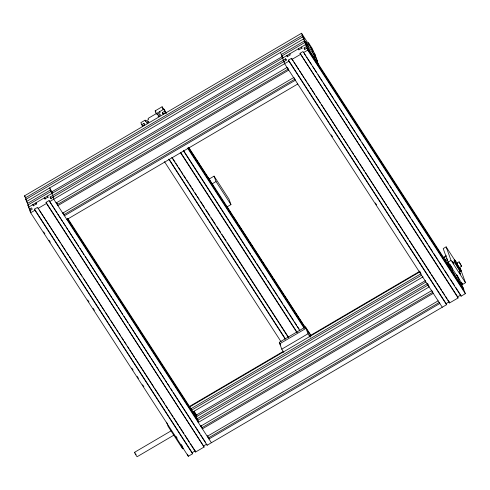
<?xml version="1.0" encoding="UTF-8"?>
<svg xmlns="http://www.w3.org/2000/svg" width="490" height="490" viewBox="0 0 490 490"><rect width="100%" height="100%" fill="white"/><g stroke="black" fill="none" stroke-linecap="round" stroke-linejoin="round"><path stroke-width="0.73" d="M171.463 430.643L134.523 452.325L135.516 454.5L137.084 456.747L174.024 435.065M459.063 261.85L461.617 266.272L459.063 261.85L456.423 263.4M156.2 113.674L155.171 110.856L162.098 106.789L166.245 113.202M145.947 121.459L145.114 120.179L140.844 122.684L142.431 126.053M166.422 112.982L163.929 109.135L148.115 118.415L148.525 119.542L145.524 121.306L145.114 120.179M141.604 124.766L143.913 123.413L144.74 124.693M165.222 112.682L162.913 114.041L162.38 112.571L164.689 111.218L163.929 109.135M142.137 126.236L144.446 124.877L143.913 123.413M26.246 199.467L24.5 195.859L301.546 33.253L314.684 53.545L315.444 55.633L314.133 53.6L315.977 57.097L317.496 61.268L316.185 59.235L316.718 60.705L318.788 64.815M25.26 197.942L302.305 35.341L301.546 33.253M28.298 205.102L25.792 199.406L302.838 36.805L304.155 38.833L302.305 35.341M27.311 203.577L50.397 190.028L49.637 187.946L52.479 192.821M282.583 56.552L281.272 54.525L304.357 40.976L302.838 36.805M30.607 211.141L29.363 209.212L27.844 205.041L50.929 191.492L52.246 193.519L50.397 190.028M284.568 62.089L283.324 60.16L281.805 55.989L304.89 42.44L306.207 44.468L304.357 40.976M51.407 192.086L282.283 56.583M29.363 209.212L31.672 207.858L32.205 209.322L29.896 210.675L30.656 212.764L188.307 456.288L192.576 453.783L192.166 452.656L34.514 209.132L37.516 207.368L195.577 452.019L204.122 447.002L46.06 202.352L49.061 200.594L56.963 212.801M285.633 58.806L286.166 60.27L50.672 198.481L50.139 197.017L285.633 58.806L286.46 60.086M49.061 200.594L207.123 445.245L446.537 304.725L288.886 61.201L288.475 60.074L291.477 58.316L449.538 302.967L458.083 297.951L300.021 53.3L303.022 51.536L461.084 296.187L465.353 293.682L464.6 291.599L306.942 48.075L304.633 49.429L304.1 47.965L306.409 46.611L304.89 42.44M30.656 212.764L34.925 210.259L34.514 209.132M37.926 208.495L46.47 203.479L46.06 202.352M49.472 201.721L288.886 61.201M291.887 59.443L300.431 54.427M303.433 52.663L307.702 50.158L306.942 48.075M56.172 202.964L287.042 67.461M288.751 70.101L57.881 205.604L57.471 204.477L288.341 68.974L287.661 67.92M62.738 213.113L293.614 77.61M64.037 214.626L294.913 79.123L295.323 80.25L64.447 215.753L63.014 213.04M66.879 219.508L297.755 84.004M208.832 179.211L214.069 176.137L228.995 199.191L230.962 204.6L226.576 207.178M211.649 184.124L216.035 181.545L214.069 176.137M283.845 352.377L281.762 349.168L279.276 342.326L305.503 326.928L311.187 335.711M455.21 260.907L446.127 246.874L443.193 248.595L448.877 264.202L450.72 267.699L449.41 265.672L450.169 267.754M281.762 349.168L307.99 333.77L305.503 326.928M189.091 406.688L283.422 351.324M309.147 336.226L419.967 271.184M443.058 257.63L446.353 255.694M189.465 407.086L419.679 271.968M443.426 258.034L446.065 256.484M190.886 408.783L421.1 273.671M444.846 259.731L446.825 258.567L447.48 259.584M191.418 410.252L421.633 275.135M445.379 261.195L447.358 260.037M192.833 411.949L423.048 276.832M446.794 262.891L451.051 260.398L446.127 246.874M193.593 414.032L194.916 413.26L194.156 411.171L196.998 416.053M447.554 264.98L448.877 264.202M195.927 415.318L425.479 280.586M196.208 416.806L425.761 282.081M427.837 283.392L196.962 418.895L195.449 414.724L196.76 416.751L194.916 413.26M458.983 267.822L461.617 266.272M200.686 426.196L431.561 290.693M433.27 293.332L202.395 428.836L201.984 427.709L432.86 292.205L431.494 290.092M166.582 422.172L168.137 426.447L182.586 448.767L183.762 448.08M448.117 262.119L462.566 284.445L465.5 282.724L460.576 269.2L459.338 267.283M207.258 436.345L438.127 300.842M208.556 437.858L439.426 302.355L439.836 303.482L208.967 438.985L207.19 435.745M192.166 452.656L195.167 450.892L190.592 443.824M203.711 445.876L206.713 444.118L207.123 445.245M446.537 304.725L446.127 303.598L449.134 301.84L447.885 299.911M458.083 297.951L457.672 296.824L460.674 295.06L455.682 287.354M134.523 452.325L135.105 452.999M456.907 263.614L456.588 263.302L459.118 267.442M457.17 263.975L457.476 264.435M451.051 260.398L465.5 282.724M451.504 266.86L450.139 264.747L452.662 269.641L451.847 267.387M306.03 42.642L303.598 38.888L26.552 201.494L27.36 202.744M307.738 45.282L312.602 52.791M314.304 55.425L316.736 59.18M463.307 288.046L305.65 44.523L28.604 207.129L30.68 210.339M306.409 46.611L464.067 290.135L460.698 282.467L462.015 284.5L461.255 282.411M307.702 50.158L465.353 293.682M304.1 47.965L304.933 49.251M302.214 48.314L301.381 47.028L301.791 48.155L298.79 49.919L298.379 48.792M304.266 53.465L305.932 56.038M306.764 57.324L311.34 64.392M312.589 66.315L316.748 72.741M317.998 74.67L322.157 81.095M323.406 83.024L333.8 99.084M334.633 100.37L339.209 107.439M340.042 108.725L344.617 115.793M345.45 117.079L347.533 120.289M348.359 121.575L350.025 124.148M350.858 125.434L355.434 132.496M356.267 133.782L360.842 140.851M362.092 142.78L366.251 149.205M367.494 151.134L383.303 175.549M384.136 176.835L388.711 183.903M389.544 185.189L391.62 188.399M392.453 189.685L394.119 192.258M394.952 193.538L399.528 200.606M400.361 201.892L404.936 208.961M406.179 210.89L410.344 217.315M411.588 219.244L427.396 243.659M428.229 244.945L432.805 252.013M433.638 253.299L438.213 260.368M439.046 261.648L443.622 268.716M444.454 270.002L449.03 277.071M450.273 279L454.432 285.425M300.021 53.3L457.672 296.824M291.477 58.316L293.143 60.883M293.976 62.169L298.551 69.237M299.378 70.523L303.953 77.592M304.786 78.878L306.869 82.087M307.702 83.374L309.362 85.94M310.195 87.226L314.77 94.294M316.019 96.224L320.178 102.649M321.428 104.578L337.236 128.993M338.063 130.279L342.639 137.347M343.472 138.633L348.047 145.702M348.88 146.982L350.963 150.197M351.796 151.484L353.455 154.05M354.288 155.336L358.864 162.404M359.697 163.691L364.272 170.759M365.522 172.688L386.733 205.457M387.566 206.743L392.141 213.811M392.974 215.092L395.056 218.307M395.883 219.594L397.549 222.16M398.382 223.446L402.958 230.514M403.791 231.801L408.366 238.869M409.615 240.798L430.826 273.567M431.659 274.853L436.235 281.921M437.068 283.202L441.643 290.27M442.476 291.556L444.553 294.772M445.386 296.052L447.052 298.624M287.667 56.852L286.834 55.566L287.244 56.693L290.245 54.935L289.835 53.808M288.475 60.074L446.127 303.598M281.805 55.989L283.116 58.016M331.277 134.873L332.526 136.802M375.371 202.982L376.62 204.912M419.465 271.093L420.714 273.022M293.89 77.536L294.57 78.596M442.268 307.236L284.617 63.706L283.857 61.624M216.035 181.545L230.962 204.6M310.893 335.889L306.023 328.361L279.796 343.753L280.605 345.009M188.828 147.588L305.834 328.325M307.91 331.528L309.153 333.451M189.483 149.089L194.046 156.138M195.29 158.062L199.442 164.475M200.686 166.398L204.832 172.805M206.082 174.728L210.228 181.135M227.654 208.054L231.807 214.467M233.05 216.384L237.613 223.434M238.44 224.72L243.009 231.77M243.836 233.05L248.399 240.1M249.232 241.38L250.892 243.947M251.719 245.227L253.796 248.43M254.622 249.716L256.282 252.277M257.115 253.563L259.192 256.766M260.019 258.046L261.678 260.613M262.505 261.893L264.582 265.096M265.415 266.376L267.075 268.943M267.901 270.223L269.978 273.426M270.805 274.712L272.464 277.273M273.298 278.553L275.368 281.762M276.201 283.042L277.861 285.603M278.688 286.889L280.764 290.092M281.597 291.372L283.257 293.939M284.084 295.219L286.16 298.422M286.987 299.709L291.55 306.758M292.383 308.039L296.946 315.088M297.779 316.369L302.342 323.418M303.169 324.699L304.829 327.265M164.689 111.218L165.932 113.141M188.344 147.753L304.933 327.847M188.044 147.931L304.639 328.031M307.99 333.77L310.072 336.985M187.56 148.096L304.149 328.196M162.38 112.571L163.213 113.858M183.707 150.761L245.116 245.613M245.943 246.893L250.506 253.943M251.339 255.229L255.903 262.279M256.729 263.559L261.299 270.609M262.125 271.889L266.689 278.939M267.522 280.225L272.085 287.275M272.912 288.555L277.481 295.605M278.308 296.885L282.871 303.935M283.704 305.221L288.267 312.271M289.094 313.551L293.663 320.601M294.49 321.881L296.566 325.084M297.393 326.371L299.053 328.931M183.285 150.602L299.88 330.701M155.171 110.856L156.004 112.137M157.486 114.685L156.659 113.404L157.07 114.531L160.071 112.767L159.66 111.64M180.706 152.519L297.295 332.618M180.283 152.365L296.879 332.459M172.995 158.815L175.065 162.018M175.898 163.299L177.558 165.865M178.385 167.145L180.461 170.349M181.294 171.635L182.954 174.195M183.781 175.481L185.857 178.685M186.684 179.965L188.344 182.531M189.177 183.811L191.247 187.015M192.08 188.295L193.74 190.861M194.983 192.784L196.643 195.345M197.47 196.631L199.13 199.191M200.379 201.114L204.526 207.527M205.769 209.444L209.922 215.857M211.166 217.781L215.312 224.187M216.562 226.111L220.708 232.517M221.952 234.441L226.104 240.853M227.348 242.777L288.341 336.991M171.745 157.376L288.334 337.475M169.16 159.293L285.339 338.749M168.744 159.14L285.333 339.239M164.469 161.645L281.064 341.744M279.276 342.326L280.084 343.576M67.914 218.638L196.864 417.823M53.434 197.182L50.929 191.492M67.424 218.797L198.279 420.922M56.724 202.909L57.557 204.195M63.382 213.193L64.631 215.116M67.124 218.975L198.156 421.376M201.065 425.871L202.315 427.801M207.723 436.155L208.973 438.085M56.105 202.37L57.471 204.477M200.618 425.596L201.984 427.709M211.392 442.74L53.741 199.216L52.981 197.127M50.139 197.017L51.389 198.946M48.253 197.372L47.42 196.086L47.83 197.213L44.829 198.971L44.419 197.844L45.252 199.13M57.796 214.087L62.371 221.155M63.204 222.442L65.28 225.651M66.113 226.937L67.779 229.51M68.612 230.79L73.188 237.858M74.015 239.145L78.596 246.213M79.839 248.142L83.998 254.567M85.248 256.497L101.056 280.911M101.889 282.197L106.465 289.265M107.298 290.552L111.873 297.614M112.7 298.9L117.282 305.968M118.108 307.255L122.684 314.323M123.933 316.252L128.092 322.677M129.342 324.607L150.559 357.375M151.386 358.656L155.967 365.724M156.794 367.01L158.876 370.226M159.709 371.512L161.369 374.078M162.202 375.365L164.285 378.58M165.118 379.86L166.778 382.433M167.611 383.719L169.693 386.929M170.526 388.215L172.186 390.787M173.436 392.711L194.653 425.485M195.479 426.766L200.055 433.834M200.888 435.12L205.463 442.188M46.47 203.479L204.122 447.002M36.707 204.146L35.874 202.86L36.285 203.987L33.283 205.751L32.873 204.624L33.706 205.904M39.182 209.941L60.392 242.709M61.226 243.996L65.801 251.064M66.634 252.344L68.71 255.56M69.543 256.846L71.209 259.412M72.042 260.698L74.119 263.914M74.952 265.194L76.618 267.767M77.451 269.053L82.026 276.121M83.269 278.05L104.486 310.819M105.319 312.106L109.895 319.168M110.728 320.454L115.303 327.522M116.136 328.808L118.213 332.024M119.046 333.304L120.712 335.877M121.545 337.163L123.621 340.372M124.454 341.659L126.12 344.231M127.363 346.154L129.029 348.727M129.862 350.013L134.438 357.081M135.271 358.368L153.989 387.278M154.822 388.564L159.397 395.632M160.23 396.918L162.306 400.134M163.139 401.414L164.805 403.987M165.632 405.273L167.715 408.482M168.548 409.769L170.214 412.341M171.041 413.627L173.123 416.837M173.956 418.123L178.532 425.191M179.364 426.478L183.94 433.546M185.183 435.469L189.348 441.894M34.925 210.259L192.576 453.783M24.5 195.859L25.309 197.109M25.792 199.406L26.779 200.931M27.844 205.041L28.83 206.566M29.896 210.675L30.723 211.962M43.622 231.88L44.872 233.81M49.031 240.235L50.274 242.164M87.716 299.99L88.96 301.92M93.124 308.345L94.368 310.274M131.81 368.1L133.053 370.03M137.218 376.455L138.462 378.384M142.621 384.809L143.87 386.733M175.904 436.21L177.147 438.14M181.306 444.565L182.556 446.494M135.748 453.997L136.091 454.573M458.156 265.549L458.977 267.099M462.052 283.018L462.566 284.445M460.876 284.292L458.756 280.531L459.167 281.658M454.304 274.149L452.19 270.382L452.601 271.509M460.674 295.06L461.084 296.187M449.134 301.84L449.538 302.967M313.373 51.517L312.351 48.7L308.406 42.612L309.429 45.429M312.259 49.79L312.669 50.917L310.55 47.156M316.356 61.06L314.243 57.299L314.647 58.426M309.79 50.917L307.671 47.15L308.081 48.277M280.513 52.436L281.272 54.525M309.827 335.822L310.268 337.028M162.098 106.789L163.121 109.607M195.167 450.892L195.577 452.019M187.548 454.205L188.307 456.288M182.066 447.346L182.586 448.767M459.779 267.736A6.511 0.582 59.6 0 1 460.012 269.923A6.511 0.582 59.6 0 1 454.849 261.005A6.511 0.582 59.6 0 1 457.293 263.43M460.465 270.786A5.972 0.539 59.6 0 1 457.133 266.37A5.972 0.539 59.6 0 1 454.426 260.625M460.692 271.007A6.511 0.582 59.6 0 1 456.686 265.703A6.511 0.582 59.6 0 1 454.677 260.619M452.638 261.495L453.979 263.816L452.638 261.495M459.204 271.638L460.545 273.959L459.204 271.638M428.37 284.855L197.501 420.359L198.254 422.441L429.13 286.938L428.37 284.855M307.328 44.155L305.619 41.515L308.149 46.409L307.328 44.155M313.9 54.298L312.191 51.664L314.715 56.552L313.9 54.298M458.413 277.53L456.705 274.896L459.234 279.784L458.413 277.53M147.239 122.941A1.341 0.588 -32.9 0 0 148.795 121.434A1.341 0.588 -32.9 0 0 146.884 121.967A1.341 0.588 -32.9 0 0 147.239 122.941M158.785 116.167A1.341 0.588 -32.9 0 0 160.34 114.66A1.341 0.588 -32.9 0 0 158.429 115.187A1.341 0.588 -32.9 0 0 158.785 116.167"/></g></svg>
